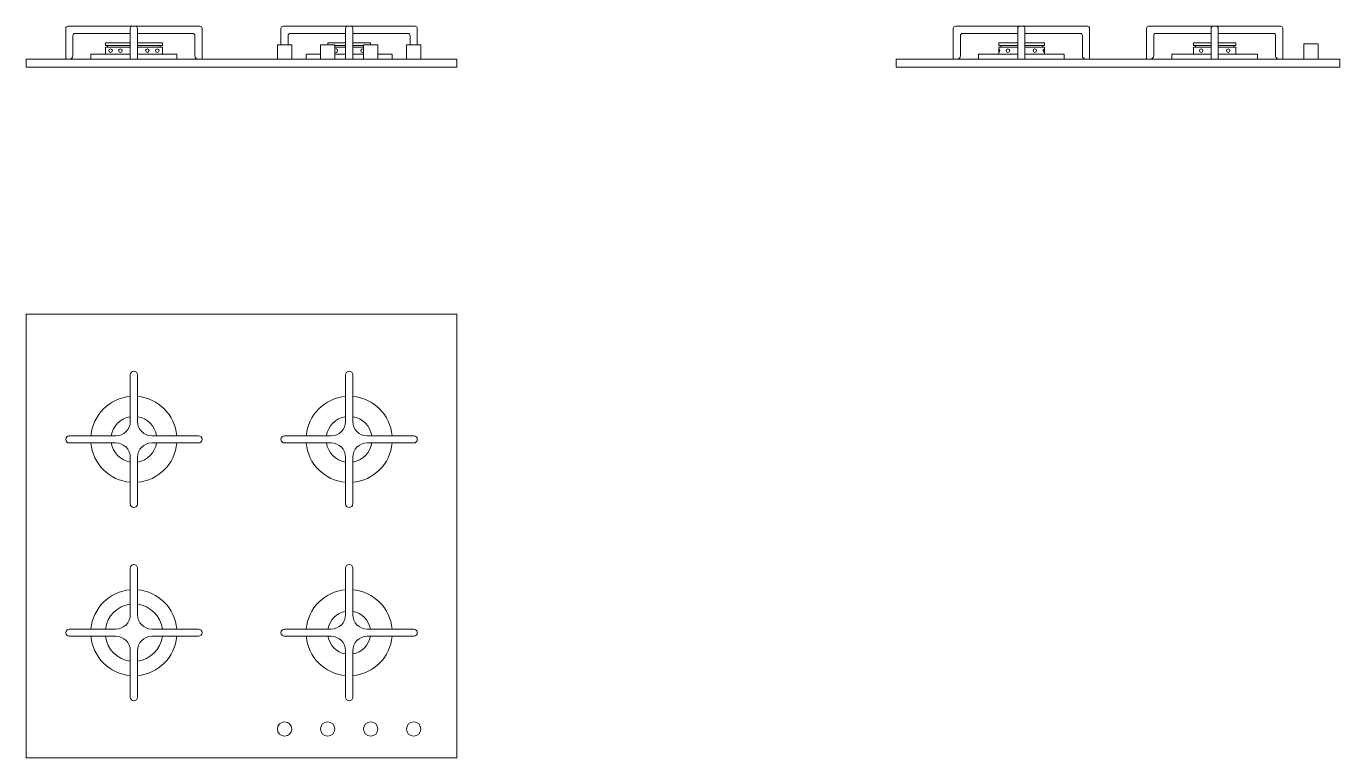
# Model space of a CAD drawing. Header units: millimetres. Extents: x 2850 to 3400, y 1669 to 1786.
# Drawn here: x 2850.1 to 3033.1, y 1681.8 to 1783.8 of the extents above; entities that cross this region are included whole.
import ezdxf

# ---------------------------------------------------------------- set-up
doc = ezdxf.new("R2010")
doc.units = ezdxf.units.MM
doc.layers.add('L_PIANTA PROSP', color=7, linetype='Continuous', lineweight=20)

msp = doc.modelspace()

# ---------------------------------------------------------------- linework, layer by layer
at = {"layer": 'L_PIANTA PROSP'}
for p, q in [((2855.58, 1783.48), (2855.58, 1779.18)), ((2855.88, 1783.78), (2874.28, 1783.78)), ((2864.58, 1783.78), (2865.58, 1783.78)), ((2864.58, 1779.18), (2864.58, 1783.48)), ((2864.58, 1783.48), (2864.58, 1782.78)), ((2865.58, 1783.48), (2865.58, 1779.18)), ((2865.58, 1783.48), (2865.58, 1782.78)), ((2874.58, 1779.18), (2874.58, 1783.48)), ((2885.58, 1781.18), (2885.58, 1783.48)), ((2885.88, 1783.78), (2904.28, 1783.78)), ((2894.58, 1779.18), (2894.58, 1783.48)), ((2894.58, 1783.48), (2894.58, 1782.78)), ((2895.58, 1783.48), (2895.58, 1779.18)), ((2895.58, 1783.48), (2895.58, 1782.78)), ((2904.58, 1781.18), (2904.58, 1783.48)), ((2979.271, 1782.78), (2979.271, 1783.48)), ((2979.571, 1783.78), (2997.971, 1783.78)), ((2988.271, 1779.18), (2988.271, 1783.48)), ((2989.271, 1779.18), (2989.271, 1783.48)), ((2998.271, 1780.88), (2998.271, 1783.48)), ((3006.211, 1782.78), (3006.211, 1783.48)), ((3006.511, 1783.78), (3024.911, 1783.78)), ((3015.211, 1779.18), (3015.211, 1783.48)), ((3016.211, 1779.18), (3016.211, 1783.48)), ((3025.211, 1779.18), (3025.211, 1783.48)), ((2856.58, 1782.48), (2856.58, 1779.68)), ((2864.58, 1782.78), (2856.88, 1782.78)), ((2864.58, 1781.48), (2861.112, 1781.48)), ((2861.112, 1781.08), (2861.112, 1781.48)), ((2865.58, 1782.78), (2873.28, 1782.78)), ((2865.58, 1781.48), (2869.049, 1781.48)), ((2869.049, 1781.08), (2869.049, 1781.48)), ((2873.58, 1782.48), (2873.58, 1779.68)), ((2887.08, 1781.18), (2885.08, 1781.18)), ((2885.08, 1781.18), (2885.08, 1779.18)), ((2886.58, 1782.48), (2886.58, 1781.18)), ((2886.88, 1782.78), (2894.58, 1782.78)), ((2887.08, 1779.18), (2887.08, 1781.18)), ((2893.08, 1781.18), (2891.08, 1781.18)), ((2891.08, 1781.18), (2891.08, 1779.18)), ((2894.58, 1781.48), (2892.122, 1781.48)), ((2892.122, 1781.48), (2892.122, 1781.18)), ((2893.08, 1779.18), (2893.08, 1781.18)), ((2895.58, 1782.78), (2903.28, 1782.78)), ((2898.038, 1781.48), (2895.58, 1781.48)), ((2897.08, 1779.18), (2897.08, 1781.18)), ((2897.08, 1781.18), (2899.08, 1781.18)), ((2898.038, 1781.48), (2898.038, 1781.18)), ((2899.08, 1781.18), (2899.08, 1779.18)), ((2903.08, 1779.18), (2903.08, 1781.18)), ((2903.08, 1781.18), (2905.08, 1781.18)), ((2903.58, 1782.48), (2903.58, 1781.18)), ((2905.08, 1781.18), (2905.08, 1779.18)), ((2979.271, 1779.18), (2979.271, 1782.78)), ((2980.271, 1779.68), (2980.271, 1782.48)), ((2980.571, 1782.78), (2988.271, 1782.78)), ((2985.61, 1781.48), (2988.271, 1781.48)), ((2985.61, 1781.08), (2985.61, 1781.48)), ((2989.271, 1782.78), (2996.971, 1782.78)), ((2989.271, 1781.48), (2992.01, 1781.48)), ((2992.01, 1781.08), (2992.01, 1781.48)), ((2997.271, 1779.68), (2997.271, 1782.48)), ((3006.211, 1779.18), (3006.211, 1782.78)), ((3007.211, 1779.68), (3007.211, 1782.48)), ((3007.511, 1782.78), (3015.211, 1782.78)), ((3012.753, 1781.48), (3015.211, 1781.48)), ((3012.753, 1781.08), (3012.753, 1781.48)), ((3016.211, 1782.78), (3023.911, 1782.78)), ((3016.211, 1781.48), (3018.669, 1781.48)), ((3018.669, 1781.08), (3018.669, 1781.48)), ((3024.211, 1779.68), (3024.211, 1782.48)), ((3028.141, 1779.18), (3028.141, 1781.33)), ((3028.141, 1781.33), (3030.141, 1781.33)), ((3030.141, 1779.18), (3030.141, 1781.33)), ((2859.08, 1779.88), (2864.58, 1779.88)), ((2859.08, 1779.88), (2859.08, 1779.18)), ((2861.83, 1779.88), (2860.455, 1779.88)), ((2861.112, 1781.08), (2864.58, 1781.08)), ((2864.58, 1780.88), (2861.112, 1780.88)), ((2861.112, 1780.88), (2861.412, 1780.88)), ((2861.112, 1780.88), (2861.112, 1779.88)), ((2861.412, 1780.88), (2861.412, 1781.08)), ((2861.83, 1779.88), (2863.205, 1779.88)), ((2865.58, 1781.08), (2869.049, 1781.08)), ((2869.049, 1780.88), (2865.58, 1780.88)), ((2865.58, 1779.88), (2871.08, 1779.88)), ((2865.58, 1779.88), (2866.955, 1779.88)), ((2868.749, 1780.88), (2868.749, 1781.08)), ((2869.049, 1780.88), (2868.749, 1780.88)), ((2869.049, 1780.88), (2869.049, 1779.88)), ((2871.08, 1779.88), (2871.08, 1779.18)), ((2889.08, 1779.88), (2891.08, 1779.88)), ((2889.08, 1779.88), (2889.08, 1779.18)), ((2891.08, 1779.88), (2890.455, 1779.88)), ((2893.08, 1781.08), (2894.58, 1781.08)), ((2894.58, 1780.88), (2893.08, 1780.88)), ((2893.08, 1779.88), (2894.58, 1779.88)), ((2893.08, 1779.88), (2893.205, 1779.88)), ((2895.58, 1781.08), (2897.08, 1781.08)), ((2897.08, 1780.88), (2895.58, 1780.88)), ((2895.58, 1779.88), (2897.08, 1779.88)), ((2895.58, 1779.88), (2896.955, 1779.88)), ((2899.08, 1779.88), (2901.08, 1779.88)), ((2901.08, 1779.88), (2901.08, 1779.18)), ((2982.792, 1779.88), (2988.271, 1779.88)), ((2982.792, 1779.88), (2982.792, 1779.18)), ((2985.61, 1781.08), (2988.271, 1781.08)), ((2985.61, 1779.88), (2985.61, 1780.88)), ((2985.61, 1780.88), (2988.271, 1780.88)), ((2985.61, 1780.88), (2985.91, 1780.88)), ((2985.91, 1780.88), (2985.91, 1781.08)), ((2988.271, 1779.88), (2987.141, 1779.88)), ((2989.271, 1781.08), (2992.01, 1781.08)), ((2989.271, 1780.88), (2992.01, 1780.88)), ((2989.271, 1779.88), (2994.75, 1779.88)), ((2989.271, 1779.88), (2990.401, 1779.88)), ((2991.71, 1780.88), (2991.71, 1781.08)), ((2992.01, 1780.88), (2991.71, 1780.88)), ((2992.01, 1779.88), (2992.01, 1780.88)), ((2994.75, 1779.88), (2994.75, 1779.18)), ((2998.271, 1780.88), (2998.271, 1779.18)), ((3009.732, 1779.88), (3015.211, 1779.88)), ((3009.732, 1779.88), (3009.732, 1779.18)), ((3012.753, 1781.08), (3015.211, 1781.08)), ((3012.753, 1779.88), (3012.753, 1780.88)), ((3012.753, 1780.88), (3015.211, 1780.88)), ((3012.753, 1780.88), (3013.053, 1780.88)), ((3013.053, 1780.88), (3013.053, 1781.08)), ((3015.211, 1779.88), (3014.081, 1779.88)), ((3016.211, 1781.08), (3018.669, 1781.08)), ((3016.211, 1780.88), (3018.669, 1780.88)), ((3016.211, 1779.88), (3021.69, 1779.88)), ((3016.211, 1779.88), (3017.341, 1779.88)), ((3018.369, 1780.88), (3018.369, 1781.08)), ((3018.669, 1780.88), (3018.369, 1780.88)), ((3018.669, 1779.88), (3018.669, 1780.88)), ((3021.69, 1779.88), (3021.69, 1779.18)), ((2850.08, 1778.08), (2850.08, 1779.18)), ((2850.08, 1779.18), (2910.08, 1779.18)), ((2850.08, 1778.08), (2910.08, 1778.08)), ((2891.08, 1779.18), (2887.08, 1779.18)), ((2895.08, 1779.18), (2893.08, 1779.18)), ((2910.08, 1778.08), (2910.08, 1779.18)), ((2971.341, 1778.08), (2971.341, 1779.18)), ((2971.341, 1779.18), (3033.141, 1779.18)), ((2971.341, 1778.08), (3033.141, 1778.08)), ((2979.271, 1779.18), (2980.271, 1779.18)), ((2980.271, 1779.18), (2979.771, 1779.18)), ((2998.271, 1779.18), (2997.271, 1779.18)), ((2997.271, 1779.18), (2997.771, 1779.18)), ((3012.341, 1779.18), (3008.341, 1779.18)), ((3016.341, 1779.18), (3014.341, 1779.18)), ((3033.141, 1778.08), (3033.141, 1779.18)), ((2850.08, 1743.631), (2910.08, 1743.631)), ((2850.08, 1743.631), (2850.08, 1681.831)), ((2910.08, 1743.631), (2910.08, 1681.831)), ((2864.58, 1735.201), (2864.58, 1728.701)), ((2864.58, 1735.201), (2864.58, 1734.701)), ((2865.58, 1729.701), (2865.58, 1735.201)), ((2894.58, 1735.201), (2894.58, 1728.701)), ((2894.58, 1735.201), (2894.58, 1734.701)), ((2895.58, 1729.701), (2895.58, 1735.201)), ((2865.58, 1729.701), (2865.58, 1728.701)), ((2895.58, 1729.701), (2895.58, 1728.701)), ((2862.58, 1726.701), (2856.08, 1726.701)), ((2867.58, 1726.701), (2867.58, 1726.701)), ((2867.58, 1726.701), (2868.58, 1726.701)), ((2868.872, 1726.701), (2868.58, 1726.701)), ((2870.872, 1726.701), (2868.872, 1726.701)), ((2870.872, 1726.701), (2872.283, 1726.701)), ((2872.283, 1726.701), (2873.309, 1726.701)), ((2872.796, 1726.701), (2872.796, 1726.701)), ((2873.309, 1726.701), (2874.08, 1726.701)), ((2892.58, 1726.701), (2886.08, 1726.701)), ((2897.58, 1726.701), (2897.58, 1726.701)), ((2897.58, 1726.701), (2898.58, 1726.701)), ((2898.872, 1726.701), (2898.58, 1726.701)), ((2900.872, 1726.701), (2898.872, 1726.701)), ((2900.872, 1726.701), (2902.283, 1726.701)), ((2902.283, 1726.701), (2903.309, 1726.701)), ((2902.796, 1726.701), (2902.796, 1726.701)), ((2903.309, 1726.701), (2904.08, 1726.701)), ((2862.58, 1725.701), (2856.08, 1725.701)), ((2867.58, 1725.701), (2868.58, 1725.701)), ((2868.58, 1725.701), (2874.08, 1725.701)), ((2868.58, 1725.701), (2868.58, 1725.701)), ((2868.58, 1725.701), (2868.58, 1725.701)), ((2892.58, 1725.701), (2886.08, 1725.701)), ((2897.58, 1725.701), (2898.58, 1725.701)), ((2898.58, 1725.701), (2904.08, 1725.701)), ((2898.58, 1725.701), (2898.58, 1725.701)), ((2898.58, 1725.701), (2898.58, 1725.701)), ((2864.58, 1723.701), (2864.58, 1717.201)), ((2865.58, 1722.701), (2865.58, 1723.664)), ((2865.58, 1723.664), (2865.58, 1723.664)), ((2865.58, 1717.201), (2865.58, 1722.701)), ((2865.58, 1722.701), (2865.58, 1722.701)), ((2865.58, 1722.701), (2865.58, 1722.701)), ((2894.58, 1723.701), (2894.58, 1717.201)), ((2895.58, 1722.701), (2895.58, 1723.664)), ((2895.58, 1723.664), (2895.58, 1723.664)), ((2895.58, 1717.201), (2895.58, 1722.701)), ((2895.58, 1722.701), (2895.58, 1722.701)), ((2895.58, 1722.701), (2895.58, 1722.701)), ((2864.58, 1708.261), (2864.58, 1701.761)), ((2864.58, 1708.261), (2864.58, 1707.761)), ((2865.58, 1702.761), (2865.58, 1708.261)), ((2894.58, 1708.261), (2894.58, 1701.761)), ((2894.58, 1708.261), (2894.58, 1707.761)), ((2895.58, 1702.761), (2895.58, 1708.261)), ((2865.58, 1702.761), (2865.58, 1701.761)), ((2895.58, 1702.761), (2895.58, 1701.761)), ((2862.58, 1699.761), (2856.08, 1699.761)), ((2867.58, 1699.761), (2867.58, 1699.761)), ((2867.58, 1699.761), (2868.58, 1699.761)), ((2868.872, 1699.761), (2868.58, 1699.761)), ((2870.872, 1699.761), (2868.872, 1699.761)), ((2870.872, 1699.761), (2872.283, 1699.761)), ((2872.283, 1699.761), (2873.309, 1699.761)), ((2872.796, 1699.761), (2872.796, 1699.761)), ((2873.309, 1699.761), (2874.08, 1699.761)), ((2892.58, 1699.761), (2886.08, 1699.761)), ((2897.58, 1699.761), (2897.58, 1699.761)), ((2897.58, 1699.761), (2898.58, 1699.761)), ((2898.872, 1699.761), (2898.58, 1699.761)), ((2900.872, 1699.761), (2898.872, 1699.761)), ((2900.872, 1699.761), (2902.283, 1699.761)), ((2902.283, 1699.761), (2903.309, 1699.761)), ((2902.796, 1699.761), (2902.796, 1699.761)), ((2903.309, 1699.761), (2904.08, 1699.761)), ((2862.58, 1698.761), (2856.08, 1698.761)), ((2867.58, 1698.761), (2868.58, 1698.761)), ((2868.58, 1698.761), (2874.08, 1698.761)), ((2868.58, 1698.761), (2868.58, 1698.761)), ((2868.58, 1698.761), (2868.58, 1698.761)), ((2892.58, 1698.761), (2886.08, 1698.761)), ((2897.58, 1698.761), (2898.58, 1698.761)), ((2898.58, 1698.761), (2904.08, 1698.761)), ((2898.58, 1698.761), (2898.58, 1698.761)), ((2898.58, 1698.761), (2898.58, 1698.761)), ((2864.58, 1696.761), (2864.58, 1690.261)), ((2865.58, 1695.761), (2865.58, 1696.724)), ((2865.58, 1696.724), (2865.58, 1696.724)), ((2865.58, 1690.261), (2865.58, 1695.761)), ((2865.58, 1695.761), (2865.58, 1695.761)), ((2865.58, 1695.761), (2865.58, 1695.761)), ((2894.58, 1696.761), (2894.58, 1690.261)), ((2895.58, 1695.761), (2895.58, 1696.724)), ((2895.58, 1696.724), (2895.58, 1696.724)), ((2895.58, 1690.261), (2895.58, 1695.761)), ((2895.58, 1695.761), (2895.58, 1695.761)), ((2895.58, 1695.761), (2895.58, 1695.761)), ((2910.08, 1681.831), (2850.08, 1681.831))]:
    msp.add_line(p, q, dxfattribs=at)
for centre, radius in [((2861.83, 1780.38), 0.25), ((2863.205, 1780.38), 0.25), ((2866.955, 1780.38), 0.25), ((2868.33, 1780.38), 0.25), ((2986.891, 1780.38), 0.25), ((2990.651, 1780.38), 0.25), ((3013.831, 1780.38), 0.25), ((3017.591, 1780.38), 0.25), ((2886.08, 1685.831), 1), ((2892.08, 1685.831), 1), ((2898.08, 1685.831), 1), ((2904.08, 1685.831), 1)]:
    msp.add_circle(centre, radius, dxfattribs=at)
for centre, radius, start, end in [((2855.88, 1783.48), 0.3, 90, 180), ((2864.88, 1783.48), 0.3, 90, 180), ((2865.28, 1783.48), 0.3, 0, 90), ((2874.28, 1783.48), 0.3, 0, 90), ((2885.88, 1783.48), 0.3, 90, 180), ((2894.88, 1783.48), 0.3, 90, 180), ((2895.28, 1783.48), 0.3, 0, 90), ((2904.28, 1783.48), 0.3, 0, 90), ((2979.571, 1783.48), 0.3, 90, 180), ((2988.571, 1783.48), 0.3, 90, 180), ((2988.971, 1783.48), 0.3, 0, 90), ((2997.971, 1783.48), 0.3, 360, 90), ((3006.511, 1783.48), 0.3, 90, 180), ((3015.511, 1783.48), 0.3, 90, 180), ((3015.911, 1783.48), 0.3, 0, 90), ((3024.911, 1783.48), 0.3, 360, 90), ((2856.88, 1782.48), 0.3, 90, 180), ((2873.28, 1782.48), 0.3, 0, 90), ((2886.88, 1782.48), 0.3, 90, 180), ((2903.28, 1782.48), 0.3, 0, 90), ((2980.571, 1782.48), 0.3, 90, 180), ((2996.971, 1782.48), 0.3, 0, 90), ((3007.511, 1782.48), 0.3, 90, 180), ((3023.911, 1782.48), 0.3, 0, 90), ((2856.08, 1779.68), 0.5, 270, 0), ((2874.08, 1779.68), 0.5, 180, 270), ((2893.205, 1780.38), 0.25, 240, 120), ((2896.955, 1780.38), 0.25, 60, 300), ((2979.771, 1779.68), 0.5, 270, 0), ((2985.516, 1780.38), 0.25, 292.16131, 67.83869), ((2992.026, 1780.38), 0.25, 93.53965, 266.46035), ((2997.771, 1779.68), 0.5, 180, 270), ((3006.711, 1779.68), 0.5, 270, 0), ((3024.711, 1779.68), 0.5, 180, 270), ((2865.08, 1735.201), 0.5, 0, 180), ((2895.08, 1735.201), 0.5, 0, 180), ((2865.08, 1726.201), 6, 94.78019, 175.21981), ((2865.08, 1726.201), 6, 4.78019, 85.21981), ((2895.08, 1726.201), 6, 94.78019, 175.21981), ((2895.08, 1726.201), 6, 4.78019, 85.21981), ((2865.08, 1726.201), 3.2, 98.9893, 171.0107), ((2862.58, 1728.701), 2, 270, 0), ((2865.08, 1726.201), 3.2, 8.9893, 81.0107), ((2867.58, 1728.701), 2, 180, 270), ((2895.08, 1726.201), 3.2, 98.9893, 171.0107), ((2892.58, 1728.701), 2, 270, 0), ((2895.08, 1726.201), 3.2, 8.9893, 81.0107), ((2897.58, 1728.701), 2, 180, 270), ((2856.08, 1726.201), 0.5, 90, 270), ((2874.08, 1726.201), 0.5, 270, 90), ((2886.08, 1726.201), 0.5, 90, 270), ((2904.08, 1726.201), 0.5, 270, 90), ((2865.08, 1726.201), 6, 184.78019, 265.21981), ((2865.08, 1726.201), 3.2, 188.9893, 261.0107), ((2862.58, 1723.701), 2, 0, 90), ((2867.58, 1723.701), 2, 90, 180), ((2865.08, 1726.201), 6, 274.78019, 355.21981), ((2865.08, 1726.201), 6, 274.78019, 355.21981), ((2865.08, 1726.201), 3.2, 278.9893, 351.0107), ((2895.08, 1726.201), 6, 184.78019, 265.21981), ((2895.08, 1726.201), 3.2, 188.9893, 261.0107), ((2892.58, 1723.701), 2, 0, 90), ((2897.58, 1723.701), 2, 90, 180), ((2895.08, 1726.201), 6, 274.78019, 355.21981), ((2895.08, 1726.201), 6, 274.78019, 355.21981), ((2895.08, 1726.201), 3.2, 278.9893, 351.0107), ((2865.08, 1717.201), 0.5, 180, 0), ((2895.08, 1717.201), 0.5, 180, 0), ((2865.08, 1708.261), 0.5, 0, 180), ((2895.08, 1708.261), 0.5, 0, 180), ((2865.08, 1699.261), 6, 94.78019, 175.21981), ((2865.08, 1699.261), 6, 94.78019, 175.21981), ((2865.08, 1699.261), 6, 4.78019, 85.21981), ((2865.08, 1699.261), 6, 4.78019, 85.21981), ((2895.08, 1699.261), 6, 94.78019, 175.21981), ((2895.08, 1699.261), 6, 94.78019, 175.21981), ((2895.08, 1699.261), 6, 4.78019, 85.21981), ((2865.08, 1699.261), 4, 97.18076, 172.81924), ((2865.08, 1699.261), 4, 7.18076, 82.81924), ((2862.58, 1701.761), 2, 270, 0), ((2867.58, 1701.761), 2, 180, 270), ((2895.08, 1699.261), 3, 99.59407, 170.40593), ((2892.58, 1701.761), 2, 270, 0), ((2895.08, 1699.261), 3, 9.59407, 80.40593), ((2897.58, 1701.761), 2, 180, 270), ((2856.08, 1699.261), 0.5, 90, 270), ((2874.08, 1699.261), 0.5, 270, 90), ((2886.08, 1699.261), 0.5, 90, 270), ((2904.08, 1699.261), 0.5, 270, 90), ((2865.08, 1699.261), 6, 184.78019, 265.21981), ((2865.08, 1699.261), 6, 184.78019, 265.21981), ((2865.08, 1699.261), 4, 187.18076, 262.81924), ((2862.58, 1696.761), 2, 0, 90), ((2867.58, 1696.761), 2, 90, 180), ((2865.08, 1699.261), 6, 274.78019, 355.21981), ((2865.08, 1699.261), 6, 274.78019, 355.21981), ((2865.08, 1699.261), 4, 277.18076, 352.81924), ((2895.08, 1699.261), 6, 184.78019, 265.21981), ((2895.08, 1699.261), 3, 189.59407, 260.40593), ((2892.58, 1696.761), 2, 0, 90), ((2897.58, 1696.761), 2, 90, 180), ((2895.08, 1699.261), 6, 274.78019, 355.21981), ((2895.08, 1699.261), 3, 279.59407, 350.40593), ((2865.08, 1690.261), 0.5, 180, 0), ((2895.08, 1690.261), 0.5, 180, 0)]:
    msp.add_arc(centre, radius, start, end, dxfattribs=at)

doc.saveas('drawing.dxf')
